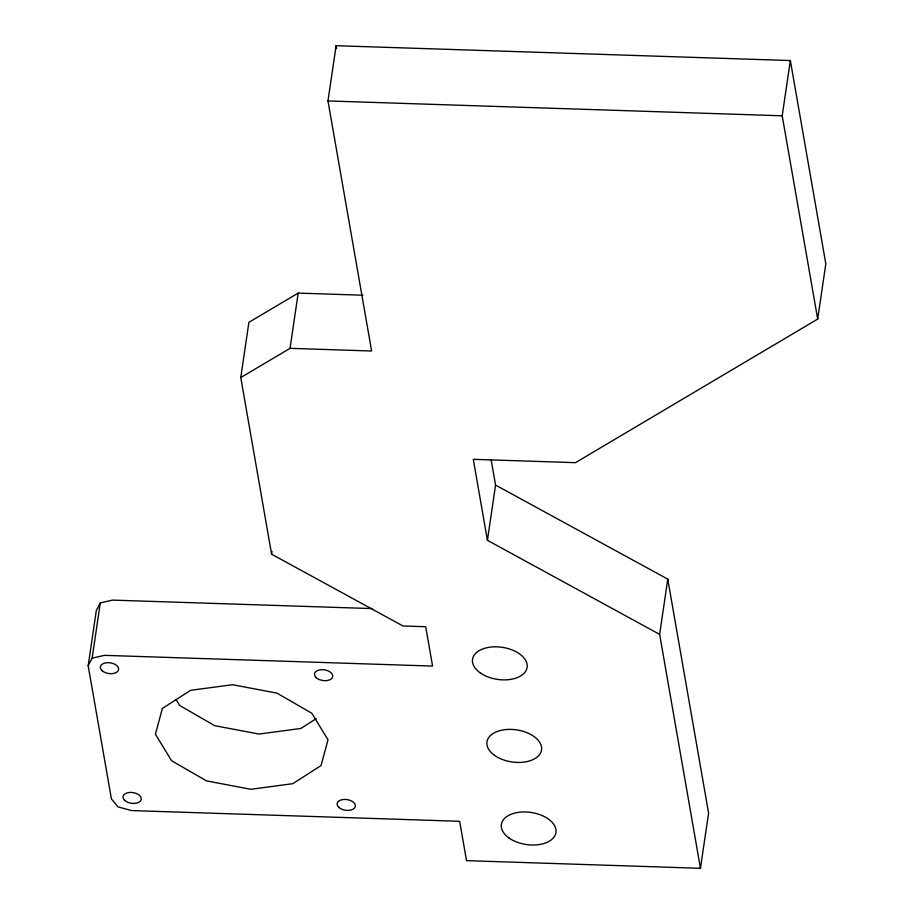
<?xml version="1.0" encoding="UTF-8"?>
<svg xmlns="http://www.w3.org/2000/svg" width="914" height="914" viewBox="0 0 914 914"><rect width="100%" height="100%" fill="white"/><g stroke="black" fill="none" stroke-linecap="round" stroke-linejoin="round"><path stroke-width="1.37" d="M491.172 459.936L495.559 485.071L667.768 579.133L708.59 813.06L700.455 868.3L466.528 860.657L459.662 821.298L131.513 810.569L118.112 806.925L111.428 798.962L88.178 665.758L96.313 610.529L100.277 602.92L112.559 600.11L372.306 608.598M88.178 665.758L92.143 658.149L100.277 602.92M92.143 658.149L104.425 655.349L432.573 666.077L425.707 626.718L402.994 625.976L271.595 554.204L240.77 377.551L248.894 322.311L298.17 293.097L362.881 295.222M240.77 377.551L290.046 348.337L298.17 293.097M290.046 348.337L371.621 351.01L327.977 100.94L336.112 45.7L790.347 60.553L825.822 263.838L817.687 319.066L575.466 462.667L473.292 459.331L487.425 540.311L659.634 634.373L700.455 868.3M271.595 554.204L272.006 551.45M487.425 540.311L495.559 485.071M659.634 634.373L667.768 579.133M817.687 319.066L782.213 115.792L790.347 60.553M316.198 718.655L300.889 728.458L258.97 734.056L214.607 725.647L179.67 705.459L176.002 699.439M327.977 100.94L782.213 115.792M336.112 45.7L336.603 48.499M162.406 708.419L155.414 734.182L171.535 760.699L206.484 780.876L250.847 789.296L292.754 783.698L321.02 765.589L328.023 739.826L311.903 713.308L276.953 693.132L232.59 684.712L190.672 690.31L162.406 708.419M494.394 755.261A27.591 16.212 8.4 0 0 540.54 753.045A27.591 16.212 8.4 0 0 507.83 729.429A27.591 16.212 8.4 0 0 494.394 755.261M479.987 672.704A27.591 16.212 8.4 0 0 526.121 670.488A27.591 16.212 8.4 0 0 493.411 646.861A27.591 16.212 8.4 0 0 479.987 672.704M102.105 670.682A9.209 5.415 8.4 0 0 117.86 671.184A9.209 5.415 8.4 0 0 108.538 662.661A9.209 5.415 8.4 0 0 102.105 670.682M316.233 677.674A9.209 5.415 8.4 0 0 331.988 678.188A9.209 5.415 8.4 0 0 322.665 669.665A9.209 5.415 8.4 0 0 316.233 677.674M124.75 800.413A9.209 5.415 8.4 0 0 140.505 800.927A9.209 5.415 8.4 0 0 131.182 792.404A9.209 5.415 8.4 0 0 124.75 800.413M338.877 807.416A9.209 5.415 8.4 0 0 354.621 807.919A9.209 5.415 8.4 0 0 345.298 799.407A9.209 5.415 8.4 0 0 338.877 807.416M508.801 837.83A27.591 16.212 8.4 0 0 554.947 835.613A27.591 16.212 8.4 0 0 522.237 811.998A27.591 16.212 8.4 0 0 508.801 837.83"/></g></svg>
